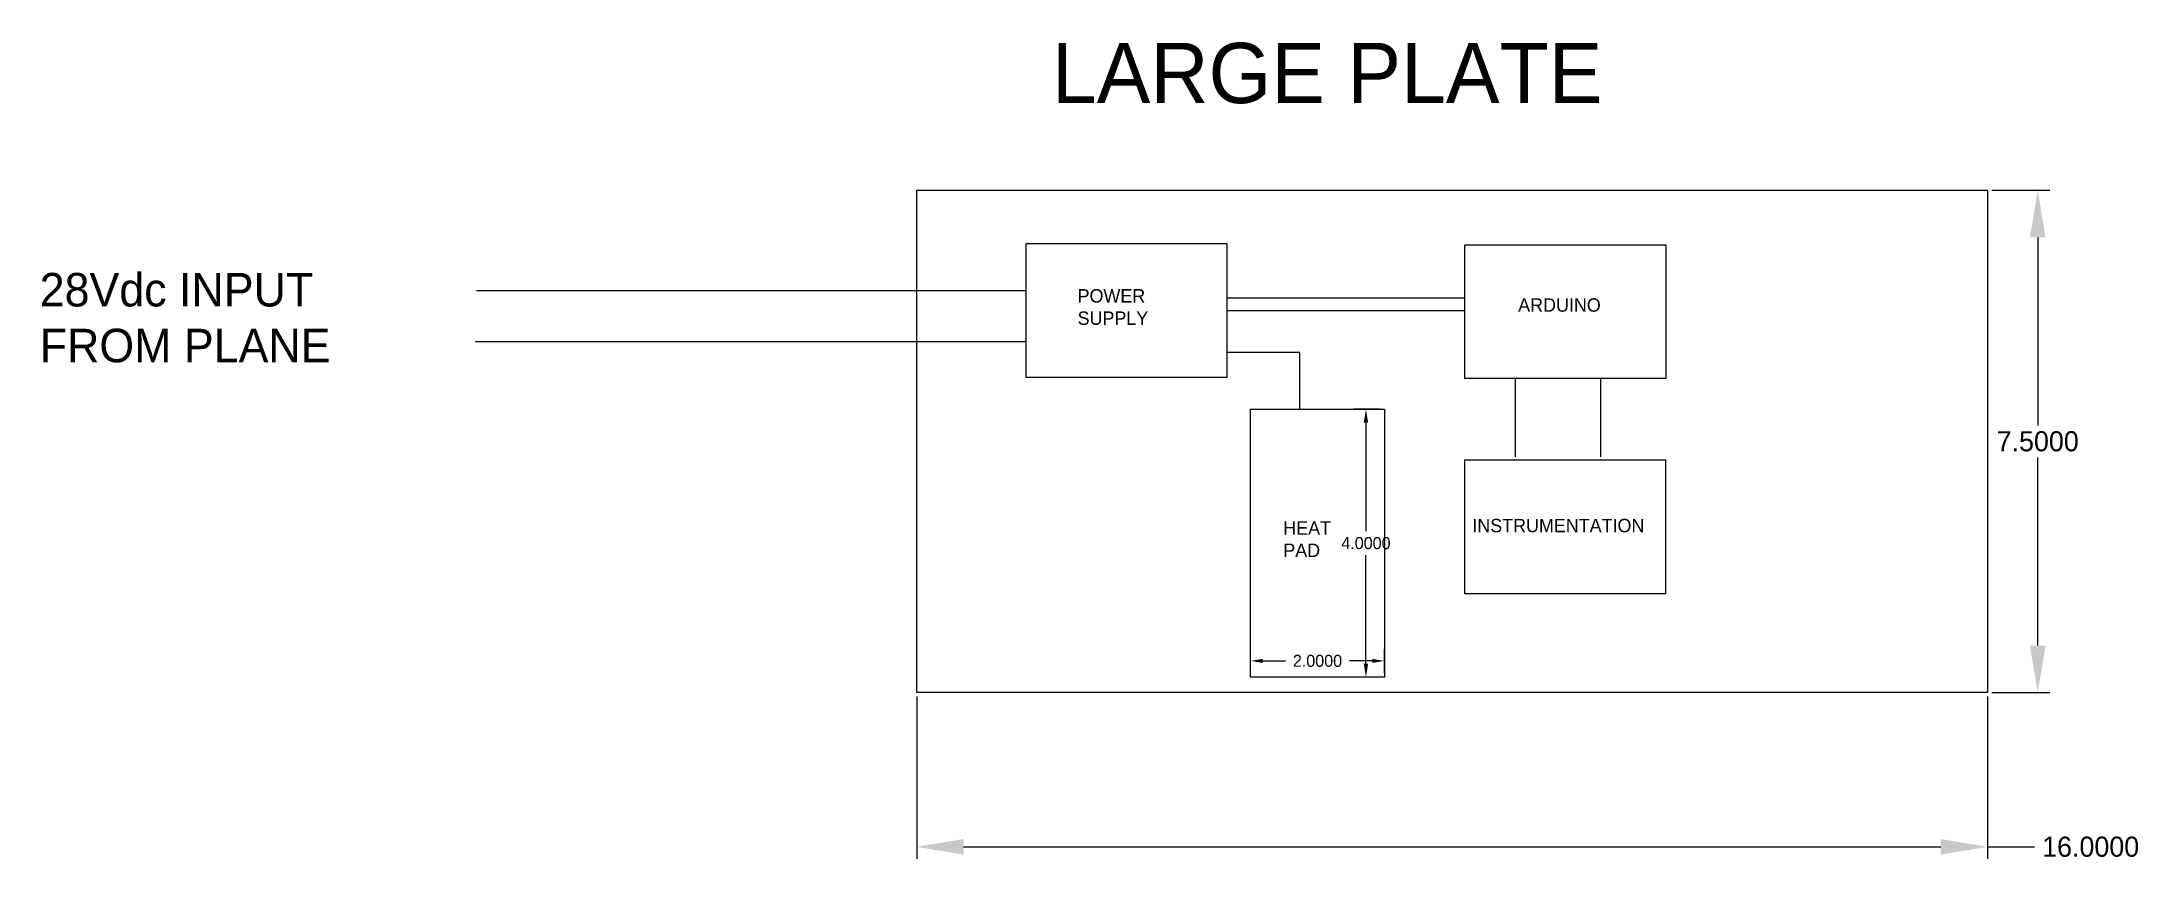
# Model space of a CAD drawing. Header units: inches. Extents: x 200.6 to 232, y 93.7 to 105.9.
import ezdxf

# ---------------------------------------------------------------- set-up
doc = ezdxf.new("R2010")
doc.units = ezdxf.units.IN
doc.header["$MEASUREMENT"] = 0
doc.dimstyles.get("Standard").update_dxf_attribs({"dimtxt": 0.18, "dimasz": 0.18, "dimexe": 0.18, "dimexo": 0.0625, "dimgap": 0.09, "dimtad": 0, "dimtih": 1, "dimtoh": 1, "dimdec": 4, "dimzin": 0, "dimdsep": 46, "dimtxsty": 'Standard', "dimcen": 0.09, "dimadec": 0, "dimazin": 0, "dimtfac": 1, "dimtdec": 4, "dimtofl": 0, "dimtmove": 0, "dimatfit": 3, "dimfxl": 1, "dimtolj": 1, "dimtzin": 0, "dimarcsym": 0})

# ---------------------------------------------------------------- blocks, each defined once
blk = doc.blocks.new('*D2')
at = {"color": 0, "lineweight": -2, "transparency": 16777216}
for p, q in [((213.717, 96.126), (213.717, 93.703)), ((229.717, 96.126), (229.717, 93.703)), ((214.417, 93.883), (229.017, 93.883)), ((229.717, 93.883), (230.417, 93.883))]:
    blk.add_line(p, q, dxfattribs=at)
at = {"color": 0, "transparency": 16777216}
for points in [[(214.417, 93.999), (214.417, 93.766), (213.717, 93.883)], [(229.017, 93.999), (229.017, 93.766), (229.717, 93.883)]]:
    blk.add_solid(points, dxfattribs=at)
at = {"layer": 'Defpoints', "color": 0, "transparency": 16777216}
for p in [(213.717, 96.188), (229.717, 96.188), (229.717, 93.883)]:
    blk.add_point(p, dxfattribs=at)
at = {"color": 0, "transparency": 16777216, "insert": (231.257, 93.883), "char_height": 0.3, "attachment_point": 5}
blk.add_mtext('\\A1;16.0000', dxfattribs=at)
blk = doc.blocks.new('*D3')
at = {"color": 0, "lineweight": -2, "transparency": 16777216}
for p, q in [((229.779, 103.688), (230.646, 103.688)), ((230.466, 102.988), (230.466, 100.178)), ((230.466, 96.888), (230.466, 99.698)), ((229.779, 96.188), (230.646, 96.188))]:
    blk.add_line(p, q, dxfattribs=at)
at = {"color": 0, "transparency": 16777216}
for points in [[(230.35, 102.988), (230.583, 102.988), (230.466, 103.688)], [(230.35, 96.888), (230.583, 96.888), (230.466, 96.188)]]:
    blk.add_solid(points, dxfattribs=at)
at = {"layer": 'Defpoints', "color": 0, "transparency": 16777216}
for p in [(229.717, 103.688), (230.466, 103.688), (229.717, 96.188)]:
    blk.add_point(p, dxfattribs=at)
at = {"color": 0, "transparency": 16777216, "insert": (230.466, 99.938), "char_height": 0.3, "width": 2.04869, "attachment_point": 5}
blk.add_mtext('\\A1;7.5000', dxfattribs=at)
blk = doc.blocks.new('*D4')
at = {"color": 0, "lineweight": -2, "transparency": 16777216}
for p, q in [((218.704, 96.481), (218.704, 96.84)), ((218.884, 96.66), (219.224, 96.66)), ((220.524, 96.66), (220.184, 96.66)), ((220.704, 96.481), (220.704, 96.84))]:
    blk.add_line(p, q, dxfattribs=at)
at = {"color": 0, "transparency": 16777216}
for points in [[(218.884, 96.69), (218.884, 96.63), (218.704, 96.66)], [(220.524, 96.69), (220.524, 96.63), (220.704, 96.66)]]:
    blk.add_solid(points, dxfattribs=at)
at = {"layer": 'Defpoints', "color": 0, "transparency": 16777216}
for p in [(220.704, 96.66), (218.704, 96.418), (220.704, 96.418)]:
    blk.add_point(p, dxfattribs=at)
at = {"color": 0, "transparency": 16777216, "insert": (219.704, 96.66), "char_height": 0.18, "attachment_point": 5}
blk.add_mtext('\\A1;2.0000', dxfattribs=at)
blk = doc.blocks.new('*D5')
at = {"color": 0, "lineweight": -2, "transparency": 16777216}
for p, q in [((220.642, 100.418), (220.248, 100.418)), ((220.428, 100.218), (220.428, 98.598)), ((220.428, 96.618), (220.428, 98.238)), ((220.642, 96.418), (220.248, 96.418))]:
    blk.add_line(p, q, dxfattribs=at)
at = {"color": 0, "transparency": 16777216}
for points in [[(220.395, 100.218), (220.461, 100.218), (220.428, 100.418)], [(220.395, 96.618), (220.461, 96.618), (220.428, 96.418)]]:
    blk.add_solid(points, dxfattribs=at)
at = {"layer": 'Defpoints', "color": 0, "transparency": 16777216}
for p in [(220.428, 100.418), (220.704, 100.418), (220.704, 96.418)]:
    blk.add_point(p, dxfattribs=at)
at = {"color": 0, "transparency": 16777216, "insert": (220.428, 98.418), "char_height": 0.18, "attachment_point": 5}
blk.add_mtext('\\A1;4.0000', dxfattribs=at)

msp = doc.modelspace()

# ---------------------------------------------------------------- linework, layer by layer
for p, q in [((207.13856, 102.19203), (215.34749, 102.19203)), ((218.35014, 102.08439), (221.90731, 102.08439)), ((218.35014, 101.8948), (221.90731, 101.8948)), ((207.12157, 101.43247), (215.34369, 101.43247)), ((219.44032, 101.26499), (218.35014, 101.26499)), ((219.44032, 100.41832), (219.44032, 101.26499)), ((222.65655, 100.87543), (222.65655, 99.70779)), ((223.93535, 100.87338), (223.93535, 99.70574))]:
    msp.add_line(p, q)
for points in [[(213.71656, 103.68828), (229.71656, 103.68828), (229.71656, 96.18828), (213.71656, 96.18828)], [(215.35014, 102.8948), (218.35014, 102.8948), (218.35014, 100.8948), (215.35014, 100.8948)], [(221.90731, 102.87543), (224.90731, 102.87543), (224.90731, 100.87543), (221.90731, 100.87543)], [(218.70444, 100.41832), (220.70444, 100.41832), (220.70444, 96.41832), (218.70444, 96.41832)], [(221.90526, 99.66186), (224.90526, 99.66186), (224.90526, 97.66186), (221.90526, 97.66186)]]:
    msp.add_lwpolyline(points, close=True)

# ---------------------------------------------------------------- texts
at = {"color": 242, "true_color": 0xcd2027, "insert": (215.73549, 105.89022), "char_height": 0.9, "attachment_point": 1}
msp.add_mtext_dynamic_manual_height_columns('LARGE PLATE', width=19.8516091, gutter_width=45, heights=[0], dxfattribs=at)
at = {"color": 85, "true_color": 0x58ba48, "insert": (200.61098, 102.45374), "char_height": 0.5, "attachment_point": 1}
msp.add_mtext_dynamic_manual_height_columns('28Vdc INPUT\\PFROM PLANE', width=19.8516091, gutter_width=45, heights=[0], dxfattribs=at)
at = {"char_height": 0.2, "attachment_point": 1}
for s, width, insert in [('POWER SUPPLY', 0.6346783, (216.11969, 102.21231)), ('ARDUINO', 0.749478, (222.70327, 102.07532)), ('INSTRUMENTATION', 0.749478, (222.01796, 98.78159)), ('HEAT PAD', 0.6346783, (219.19301, 98.74467))]:
    msp.add_mtext_dynamic_manual_height_columns(s, width=width, gutter_width=1, heights=[0], dxfattribs=dict(at, insert=insert))

# ---------------------------------------------------------------- dimensions: what is measured, and where the dimension line sits
dim = msp.add_linear_dim(base=(230.46622, 103.68828), p1=(229.71656, 96.18828), p2=(229.71656, 103.68828), angle=90, dimstyle='Standard', override={"dimtxt": 0.3, "dimasz": 0.7})
dim.commit()
dim.dimension.update_dxf_attribs({"geometry": '*D3', "text_midpoint": (230.46622, 99.93828)})
dim = msp.add_linear_dim(base=(220.42809, 100.41832), p1=(220.70444, 96.41832), p2=(220.70444, 100.41832), angle=90, dimstyle='Standard', override={"dimasz": 0.2})
dim.commit()
dim.dimension.update_dxf_attribs({"geometry": '*D5', "text_midpoint": (220.42809, 98.41832), "dimtype": 160})
dim = msp.add_linear_dim(base=(220.70444, 96.65993), p1=(218.70444, 96.41832), p2=(220.70444, 96.41832), dimstyle='Standard')
dim.commit()
dim.dimension.update_dxf_attribs({"geometry": '*D4', "text_midpoint": (219.70444, 96.65993)})
dim = msp.add_linear_dim(base=(229.71656, 93.88274), p1=(213.71656, 96.18828), p2=(229.71656, 96.18828), dimstyle='Standard', override={"dimtxt": 0.3, "dimasz": 0.7})
dim.commit()
dim.dimension.update_dxf_attribs({"geometry": '*D2', "text_midpoint": (231.25656, 93.88274), "dimtype": 160})

doc.saveas('drawing.dxf')
